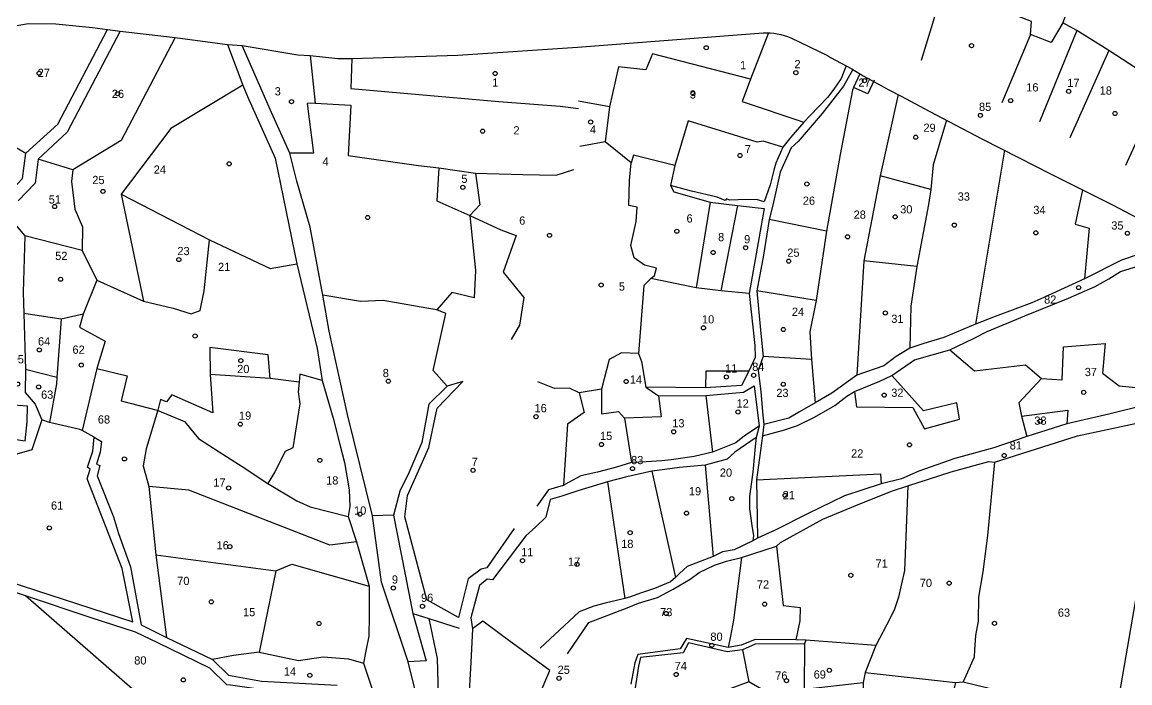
# Model space of a CAD drawing. Extents: x 176571 to 180224, y 250857 to 253450.
# Drawn here: x 178014 to 178553, y 251609 to 251930 of the extents above; entities that cross this region are included whole.
import ezdxf
from ezdxf.enums import TextEntityAlignment as Align

# ---------------------------------------------------------------- set-up
doc = ezdxf.new("R2010")
doc.units = 0
for name, color, linetype in [('1602', 240, 'Continuous'), ('1603', 240, 'Continuous'), ('A_POINTS', 252, 'Continuous')]:
    doc.layers.add(name, color=color, linetype=linetype)
doc.styles.add('HEBTXT', font='hebtxt.shx')

# ---------------------------------------------------------------- blocks, each defined once
blk = doc.blocks.new('1603')
at = {"layer": 'A_POINTS'}
blk.add_circle((0, 0), 0.25, dxfattribs=at)
at = {"style": 'HEBTXT'}
blk.add_attdef('PARCEL_NUM', text='', height=2, dxfattribs=at).set_placement((0, 1), align=Align.CENTER)
at = {"style": 'HEBTXT', "flags": 1}
blk.add_attdef('LOT_NUM', text='', height=2, dxfattribs=at).set_placement((0, -2.5), align=Align.CENTER)

msp = doc.modelspace()

# ---------------------------------------------------------------- linework, layer by layer
at = {"layer": '1602'}
for points in [[(178484.18, 251956.4), (178499.11, 251947.49), (178509.56, 251942.37), (178515.98, 251939.21), (178523.16, 251937.49), (178520.53, 251930.03)], [(178504.84, 251924.23), (178505.33, 251930.7), (178462.47, 251947.41), (178451.54, 251911.72)], [(177838.79, 251940.24), (177848.42, 251937.84), (177891.9, 251928.83), (177936.85, 251920.27), (177940.24, 251919.24), (177949.07, 251917.88), (177959.01, 251919.13), (177994.15, 251925.14), (178003.91, 251927.44), (178017.01, 251929.58), (178030.39, 251929.44), (178048.27, 251927.73), (178055.48, 251926.79), (178061.65, 251925.97), (178088.41, 251922.84), (178113.85, 251919.46), (178121.05, 251918.96), (178148.15, 251914.38), (178154.21, 251914.02), (178167.57, 251912.61), (178174.38, 251912.6), (178226.04, 251914.24), (178284.34, 251918.14)], [(178006.19, 251845.79), (178014.15, 251854.16), (178015.68, 251866.56), (178031.38, 251880.62), (178055.48, 251926.79)], [(178061.65, 251925.97), (178035.9, 251876.78), (178021.71, 251863.59), (178020.29, 251851.91), (178011.94, 251843.34)], [(178585.27, 251844.74), (178597.77, 251885.03), (178570.8, 251897.24), (178568.85, 251899.2), (178556.38, 251907.68), (178542.91, 251916.5), (178527.37, 251926.19), (178520.53, 251930.03), (178514.89, 251920.39), (178504.84, 251924.23), (178490.88, 251891.04)], [(178527.37, 251926.19), (178509.15, 251881.73)], [(178088.41, 251922.84), (178062.23, 251872.64), (178038.62, 251858.44), (178021.71, 251863.59)], [(178377.33, 251925.12), (178368.48, 251902.53), (178364.51, 251891.6), (178394.53, 251881.67)], [(178113.85, 251919.46), (178121.34, 251899.66), (178123.72, 251894.06), (178137.07, 251864.09), (178147.64, 251812.69), (178157.49, 251771.33), (178160.02, 251755.84), (178165.34, 251737.48), (178168.39, 251725.35), (178170.91, 251715.86), (178173.15, 251702.55), (178173.55, 251694.38), (178172.66, 251689.51), (178176.66, 251677.25), (178182.96, 251655.67), (178182.89, 251640.99), (178182.7, 251631.32), (178181.24, 251624.21), (178180.08, 251618.11), (178185.2, 251603.07), (178185.99, 251598.9)], [(178228.48, 251551.57), (178217.47, 251552.85), (178206.65, 251599.77), (178201.81, 251618.74), (178188.85, 251657.55), (178184.54, 251689.98), (178172.31, 251739.31), (178163.35, 251779.83), (178160.29, 251797.32), (178154.1, 251830.51), (178147.73, 251852.93), (178144.23, 251866.55), (178135.28, 251886.34), (178121.05, 251918.96)], [(178542.91, 251916.5), (178523.97, 251874.05)], [(178154.21, 251914.02), (178156.67, 251890.9), (178152.62, 251890.65), (178155.83, 251866.49), (178144.23, 251866.55)], [(178174.38, 251912.6), (178173.99, 251898.08), (178245.97, 251891.73), (178275.79, 251889.4), (178284.87, 251888.19)], [(178368.48, 251902.53), (178320.85, 251914.81), (178317.54, 251907.05), (178304.31, 251908.57), (178299.91, 251889.04), (178284.84, 251891.87)], [(178415.07, 251909.03), (178412.63, 251902.9), (178409.13, 251897.62), (178406.06, 251893.68), (178397.64, 251884.78), (178394.53, 251881.67), (178388.15, 251874.38), (178384.24, 251869.4), (178380.93, 251861.64), (178379.85, 251858.26), (178378.02, 251851.13), (178375.21, 251842.82), (178371.51, 251843.91), (178362.45, 251843.75), (178358.34, 251843.62), (178356.76, 251844.29), (178356.2, 251843.47), (178352.33, 251845.17), (178339.75, 251848.05), (178329.5, 251850.78), (178331.25, 251847.65), (178348.9, 251842.73), (178362.17, 251840.96), (178375.12, 251839.54), (178367.84, 251798.2), (178370.67, 251772.83), (178370.78, 251767.09), (178367.78, 251760.34), (178364.14, 251753.41), (178346.56, 251752.28), (178317.49, 251752.59), (178323.73, 251748.39), (178346.84, 251748.51), (178365.13, 251750.05), (178370.37, 251753.15), (178372.69, 251733.62), (178371.21, 251727.98), (178370.84, 251723.72), (178369.7, 251711.23), (178368.4, 251701.83), (178367.97, 251699.26), (178367.97, 251693.37), (178369.29, 251684.11), (178369.91, 251680.37), (178369.73, 251677.79)], [(178418.34, 251907.24), (178413.86, 251899.15), (178403.46, 251885.9), (178391.7, 251872.24), (178388.3, 251869.13), (178382.95, 251857.3), (178379.44, 251841.2), (178377.56, 251834.26), (178374.89, 251816.78), (178371.58, 251799.49), (178373.46, 251780.25), (178374.77, 251767.58), (178372.24, 251760.76), (178373.53, 251750.45), (178374.39, 251740.59), (178374.96, 251734.34)], [(178421.76, 251905.22), (178418.59, 251898.44), (178418.25, 251897.27), (178412.15, 251865.92), (178405.49, 251828.55), (178400.5, 251794.69), (178397.46, 251779.53), (178398.24, 251766.11), (178400.08, 251744.87)], [(178121.34, 251899.66), (178086.38, 251878.6), (178062.22, 251846.47), (178105.11, 251824.26), (178134.61, 251810.41), (178147.64, 251812.69)], [(178428.74, 251902.02), (178425.58, 251895.33), (178418.59, 251898.44)], [(178568.85, 251899.2), (178551.09, 251860.58)], [(178440.36, 251895.07), (178431.69, 251855.41), (178423.62, 251814.04), (178420.35, 251758.33)], [(178156.67, 251890.9), (178174.02, 251889.92), (178172.58, 251865.4), (178206.91, 251860.57), (178216.81, 251859.36), (178234.67, 251856.82), (178257.66, 251856.06), (178273.89, 251855.82), (178282.45, 251858.49)], [(178299.91, 251889.04), (178297.79, 251872.08)], [(178464.02, 251882.56), (178457.45, 251860.79), (178456.26, 251848.82), (178455.2, 251841.55), (178449.48, 251811.33), (178446.58, 251792.07), (178446.05, 251771.61)], [(178384.24, 251869.4), (178374.69, 251872.31), (178371.69, 251871.83), (178338.11, 251882.31), (178331.63, 251860.45), (178311.53, 251865.49), (178310.37, 251861.88), (178297.79, 251872.08), (178285.44, 251869.81)], [(177999.04, 251876.26), (178015.68, 251866.56)], [(178492.19, 251867.93), (178478.04, 251783.27)], [(178367.84, 251798.2), (178354.12, 251799.54), (178342.09, 251801), (178320, 251805.41), (178321.75, 251807), (178322.78, 251810.54), (178316.92, 251812), (178311.96, 251815.54), (178310.3, 251821.63), (178312.89, 251833.17), (178313.38, 251840.26), (178309.32, 251840.98), (178309.66, 251853.17), (178310.37, 251861.88)], [(178038.62, 251858.44), (178038.05, 251852.79), (178039.55, 251839.31), (178043.38, 251830.65), (178043.21, 251819.12), (178015.22, 251826.32)], [(178234.67, 251856.82), (178236.7, 251841.42), (178231.95, 251836.18), (178234.64, 251809.37), (178233.96, 251796.08), (178223.06, 251798.6), (178215.77, 251790.28)], [(178216.81, 251859.36), (178215.8, 251843.37), (178231.95, 251836.18), (178247.03, 251829.16), (178254.45, 251826.36), (178248.15, 251808.54), (178258.18, 251796.27), (178256.09, 251782.81), (178251.97, 251775.73)], [(178331.63, 251860.45), (178329.5, 251850.78)], [(178456.26, 251848.82), (178431.69, 251855.41)], [(178062.22, 251846.47), (178073, 251794.49), (178087.4, 251791.07), (178096.19, 251788.24), (178100.64, 251789.92), (178102.55, 251799.53), (178105.11, 251824.26)], [(178530.07, 251848.69), (178526.58, 251831.87), (178533.38, 251830.04), (178531.11, 251805.36)], [(178348.9, 251842.73), (178342.09, 251801)], [(178362.17, 251840.96), (178354.12, 251799.54)], [(178405.49, 251828.55), (178377.56, 251834.26)], [(178008.77, 251833.9), (178015.22, 251826.32), (178014.39, 251798.62), (178014.82, 251788.37), (178015.5, 251761.16), (178015.35, 251750.04), (178020.28, 251744.31), (178023.6, 251736.66), (178018.7, 251722), (178011.37, 251719.95)], [(178043.21, 251819.12), (178050.34, 251804.73), (178073, 251794.49)], [(178556.73, 251816.98), (178549.15, 251814.41), (178531.11, 251805.36), (178511.32, 251796.2), (178505.49, 251793.68), (178487.65, 251787.01), (178478.04, 251783.27), (178462.71, 251776.68), (178452.83, 251773.8), (178446.05, 251771.61), (178439.39, 251767.45), (178433.51, 251762.99), (178420.35, 251758.33), (178408.16, 251749.7), (178400.08, 251744.87), (178392.42, 251740.57), (178387.24, 251737.46), (178374.96, 251734.34), (178374.41, 251728.87), (178384.52, 251731.69), (178391.34, 251733.97), (178399.75, 251737.9), (178409.56, 251743.56), (178415.41, 251748.24), (178419.11, 251750.43), (178431.42, 251755.42), (178437.39, 251758.26), (178448.38, 251765.87), (178465.59, 251770.82), (178477.04, 251776.22), (178483.66, 251779.68), (178502.09, 251787.25), (178523.36, 251795.98), (178536.25, 251801.63), (178543.03, 251805.37), (178548.66, 251808.82), (178557.61, 251811.62)], [(178449.48, 251811.33), (178423.62, 251814.04)], [(178050.34, 251804.73), (178043.71, 251788.06), (178032.87, 251785.7), (178014.82, 251788.37)], [(178320, 251805.41), (178316.6, 251802.07), (178314.06, 251768.97), (178315.41, 251765.12), (178317.49, 251752.59)], [(178220.88, 251753.03), (178214.12, 251760.62), (178220.21, 251788.48), (178215.77, 251790.28), (178210.93, 251791.01), (178189.76, 251794.82), (178178.71, 251794.32), (178160.29, 251797.32)], [(178400.5, 251794.69), (178371.58, 251799.49)], [(178032.87, 251785.7), (178030.84, 251757.35), (178030.74, 251754.14), (178027.33, 251735.31)], [(178043.71, 251788.06), (178041.84, 251781.79), (178054.3, 251775.03), (178050.37, 251761.67), (178065.08, 251758.08), (178062.22, 251745.86), (178079.72, 251741.43), (178092.95, 251735.79), (178099.72, 251727.56), (178109.92, 251721.12), (178121.02, 251713.91), (178133.5, 251705.63), (178147.73, 251697.18), (178154.23, 251694.29), (178172.66, 251689.51)], [(178134.76, 251756.81), (178133.65, 251768.39), (178105.34, 251771.86), (178105.52, 251758.66)], [(178465.59, 251770.82), (178477.56, 251760.49), (178502.38, 251763.47), (178510.13, 251756.85), (178499.12, 251744.98), (178500.45, 251738.49), (178503.08, 251728.6)], [(178510.13, 251756.85), (178520.22, 251756.16), (178520.89, 251772.19), (178541.16, 251773.87), (178539.86, 251759.45), (178548.03, 251753.26), (178585.51, 251749.5)], [(178314.06, 251768.97), (178305.79, 251769.27), (178299.65, 251765.96), (178295.99, 251751.57), (178296.03, 251739.6), (178304.3, 251740.73), (178307.16, 251737.46)], [(178398.24, 251766.11), (178374.77, 251767.58)], [(178030.84, 251757.35), (178015.5, 251761.16)], [(178050.37, 251761.67), (178043.11, 251731.42)], [(178148.83, 251755), (178134.76, 251756.81), (178105.52, 251758.66), (178106.85, 251740), (178086.82, 251748.83), (178084.3, 251745.49), (178081.26, 251746.56), (178080.01, 251741.38), (178074.4, 251722.54), (178072.84, 251714.26), (178075.59, 251704.24), (178079.02, 251670.98), (178084.3, 251630.71)], [(178160.02, 251755.84), (178149.17, 251758.87), (178148.83, 251755), (178148.27, 251750.33), (178149.21, 251744.47), (178145.66, 251723), (178142, 251721.17), (178136.88, 251711.36), (178133.5, 251705.63)], [(178367.78, 251760.34), (178346.72, 251760.3), (178346.56, 251752.28)], [(178253.41, 251683.75), (178240.13, 251664.57), (178237.37, 251663.98), (178231.12, 251659.22), (178226.34, 251640.45), (178210.88, 251649.03), (178200.18, 251689.48), (178201.61, 251699.74), (178208.77, 251716.25), (178212, 251723.17), (178215.94, 251742.36), (178228.47, 251755.32), (178220.88, 251753.03), (178211.98, 251744.26), (178208.58, 251725.69), (178202.18, 251710.9), (178197.85, 251701.89), (178194.75, 251690.26), (178204.17, 251642.31), (178211.92, 251639.95), (178226.73, 251635.18)], [(178295.99, 251751.57), (178285.16, 251749.82), (178280.4, 251752.02), (178273.17, 251751.98), (178265.07, 251755.13)], [(178419.11, 251750.43), (178420.17, 251743.02), (178447.51, 251742.74), (178453.28, 251732.34), (178470.25, 251736.95), (178469.01, 251744.87), (178452.79, 251740.97), (178437.39, 251758.26)], [(178578.37, 251748.18), (178542.96, 251739.4), (178522.46, 251734.63), (178503.08, 251728.6), (178486.95, 251722.98), (178467.97, 251717.84), (178450.48, 251711.61), (178442.02, 251707.99), (178432.11, 251705.42), (178414.31, 251699.61), (178396.33, 251690.91), (178380.81, 251683.14), (178371.95, 251678.99), (178369.73, 251677.79), (178360.51, 251673.39), (178354.86, 251672.39), (178350.33, 251670.13), (178337.67, 251665.17), (178334.14, 251662.05), (178331.99, 251659.8), (178329.63, 251657.84), (178321.86, 251654.6), (178314.91, 251652.25), (178310.14, 251650.53), (178307.41, 251649.7), (178297.85, 251647.31), (178292.25, 251645.96), (178285.16, 251643.21), (178266.05, 251625.52)], [(178285.16, 251749.82), (178287.58, 251740.15), (178279.45, 251734.62), (178277.54, 251704.8)], [(178323.73, 251748.39), (178324.96, 251738.11), (178307.16, 251737.46), (178310.55, 251715.82)], [(178346.84, 251748.51), (178350.04, 251720.96)], [(178009.94, 251727.31), (178015.44, 251726.43), (178016.41, 251735.66), (178016.58, 251743.37), (178007.64, 251744)], [(178593.31, 251742.37), (178592.87, 251737.54), (178584.99, 251715.23), (178583.55, 251703.58), (178562.02, 251695.91), (178555.8, 251648.07), (178544.34, 251581.3), (178538.33, 251546.03), (178528.97, 251501.65), (178525.09, 251483.7), (178525.58, 251481.43), (178525.53, 251474.02), (178525.27, 251469.02), (178524.62, 251463.3), (178522.47, 251450)], [(178500.45, 251738.49), (178522.95, 251741.4), (178522.46, 251734.63)], [(178049, 251728.2), (178043.11, 251731.42), (178041.96, 251732.01), (178027.33, 251735.31), (178023.6, 251736.66)], [(178372.69, 251733.62), (178365.53, 251728.93), (178361.36, 251725.44), (178350.04, 251720.96), (178341.03, 251718.83), (178329.95, 251717.14), (178325.39, 251716.7), (178317.68, 251716.22), (178310.55, 251715.82), (178303.25, 251713.65), (178294.07, 251711.19), (178285.98, 251709.32), (178279.96, 251706.07), (178277.39, 251704.72), (178270.18, 251702.57), (178264.54, 251694.56)], [(178279.37, 251622.67), (178289.83, 251637.89), (178308.41, 251645.15), (178314.02, 251647.37), (178323.27, 251650.08), (178330.83, 251654.22), (178339.1, 251659.05), (178343.56, 251662.37), (178351.07, 251665.85), (178356.81, 251667.86), (178364.07, 251669.56), (178381.26, 251675.13), (178383.17, 251676.97), (178403.72, 251688.21), (178419.79, 251694.92), (178437.1, 251701.88), (178445.07, 251704.58), (178466.28, 251711.41), (178479.13, 251714.93), (178484.6, 251716.41), (178487.26, 251716.01), (178527.66, 251728.86), (178565.76, 251736.95)], [(178000.35, 251660.19), (178067.85, 251638.28), (178062.67, 251664.25), (178045.56, 251707.88), (178047.11, 251712.6), (178045.82, 251713.6), (178048.31, 251721.34), (178049, 251728.2), (178052.63, 251726.09), (178051.92, 251720.89), (178050.13, 251715.09), (178051.82, 251714.39), (178050.45, 251709.35), (178058.38, 251689.45), (178060.86, 251681.36), (178066.64, 251665.05), (178071.93, 251636.91), (178084.3, 251630.71), (178106.67, 251619.92), (178114.48, 251612.36), (178130.41, 251609.4), (178167.3, 251607.51)], [(178371.21, 251727.98), (178360.95, 251720.87), (178357.23, 251717.47), (178346.48, 251714.57), (178333.89, 251713.49), (178326.8, 251712.46), (178320.46, 251711.67), (178308.4, 251708.89), (178298.87, 251706.41), (178284.46, 251702.15), (178276.61, 251699.42), (178271.01, 251697.81), (178268.9, 251689.22), (178263.99, 251684.48), (178259.21, 251680.15)], [(178374.41, 251728.87), (178371.44, 251707.5), (178371.95, 251678.99)], [(178487.26, 251716.01), (178483.94, 251680.26), (178481.69, 251662.7), (178479.47, 251650.36), (178479.43, 251638.62), (178478.02, 251631.67), (178477.6, 251624.71), (178477.46, 251621.11), (178474.87, 251615.31), (178472.07, 251609.09), (178512.75, 251599.23), (178499.45, 251553.46), (178493.41, 251516.46), (178485.08, 251452.43), (178484.69, 251450)], [(178320.46, 251711.67), (178331.99, 251659.8)], [(178346.48, 251714.57), (178350.33, 251670.13)], [(178371.44, 251707.5), (178431.83, 251710.33), (178432.11, 251705.42)], [(178298.87, 251706.41), (178307.41, 251649.7)], [(178176.66, 251677.25), (178163.69, 251675.58), (178095.17, 251702.47), (178075.59, 251704.24)], [(178445.07, 251704.58), (178443.52, 251663.32), (178440.52, 251650.36), (178438.69, 251644.44), (178436.47, 251640.1), (178429.47, 251626.74), (178424.28, 251613.63), (178468.38, 251608.79), (178472.07, 251609.09)], [(178194.75, 251690.26), (178184.54, 251689.98)], [(178259.21, 251680.15), (178242.98, 251658.73), (178240.38, 251658.99), (178236.67, 251655.95), (178232.3, 251640.25), (178233.2, 251634.84)], [(178381.26, 251675.13), (178384.37, 251646.25), (178392.72, 251645.28), (178392.59, 251638.7), (178390.59, 251629.56)], [(178079.02, 251670.98), (178137.39, 251663.08), (178145.18, 251666.32), (178182.96, 251655.67)], [(178364.07, 251669.56), (178360.31, 251639.16), (178358.82, 251631.39), (178357.72, 251625.84)], [(178137.39, 251663.08), (178129.38, 251623.54), (178116.76, 251621.92), (178106.67, 251619.92)], [(178123.11, 251497.31), (178123.4, 251499.18), (178135.95, 251501.44), (178137.39, 251499.29), (178148.65, 251522.35), (178162.26, 251537.91), (178173.75, 251547.15), (178173.94, 251557.56), (178174.67, 251560.84), (178178.3, 251581.81), (178176.3, 251596.44), (178176.36, 251598.09), (178166.52, 251603.02), (178130.12, 251605.33), (178115.33, 251607.45), (178113.56, 251607.62), (178105.3, 251615.67), (178079.97, 251628.13), (178069.21, 251633.32), (178047.61, 251640.26), (178015.6, 251650.94), (177991.31, 251659.04)], [(178098.06, 251519.85), (178110.45, 251543.1), (178120.75, 251559.29), (178015.6, 251650.94)], [(178204.17, 251642.31), (178210.57, 251619.3), (178201.81, 251618.74)], [(178211.92, 251639.95), (178216.01, 251620.46), (178216.66, 251597.45), (178217.47, 251552.85)], [(178233.2, 251634.84), (178232.34, 251618.52), (178231.17, 251598.62), (178231.01, 251592.37), (178234.75, 251574.47), (178235.19, 251565.64), (178234.4, 251547.4), (178233.79, 251537.71), (178235.88, 251528.82), (178241.76, 251517.24), (178252.64, 251510.64), (178249.8, 251540.89), (178255.72, 251579.26), (178270.81, 251614.61), (178248.44, 251630.96), (178238.23, 251638.68), (178233.2, 251634.84)], [(178429.47, 251626.74), (178395.39, 251629.34), (178390.59, 251629.56), (178370.84, 251629.74), (178364.01, 251626.86), (178357.72, 251625.84), (178337.35, 251630.17), (178334.32, 251625.17), (178313.65, 251622.46), (178312.29, 251618.25), (178310.25, 251607.93)], [(178395.39, 251629.34), (178394.75, 251627.54), (178394.66, 251605.5), (178423.35, 251608.71)], [(178394.75, 251627.54), (178370.83, 251627.45), (178364.7, 251624.61), (178357.11, 251623.62), (178338.42, 251628.04), (178335.72, 251623.26), (178315.02, 251620.97), (178314.01, 251616.69), (178312.44, 251606.14)], [(178364.7, 251624.61), (178367.7, 251609.11)], [(178129.38, 251623.54), (178148.48, 251619.47), (178160.53, 251621.21), (178172.88, 251620.2), (178180.08, 251618.11)], [(178424.28, 251613.63), (178423.35, 251608.71), (178423.8, 251589.6), (178419.59, 251585.8), (178417.31, 251570.59), (178432.47, 251566.78), (178435.26, 251563.13), (178447.85, 251562.97), (178455.07, 251561.42)], [(178402.51, 251579.55), (178386.41, 251577.52), (178381.11, 251594.25), (178375.03, 251604.91), (178367.7, 251609.11), (178353.24, 251603.79), (178338.41, 251602.02), (178324.39, 251596.42)], [(178468.38, 251608.79), (178465.78, 251597.89), (178462.29, 251584.04), (178456.61, 251567.19), (178455.07, 251561.42), (178447.31, 251529.54), (178443.15, 251504.06), (178440.92, 251499.16), (178442.01, 251497.77), (178441.27, 251496), (178442.64, 251491.04), (178439.49, 251484.93), (178437.08, 251483.45), (178431.91, 251456.76), (178430.14, 251450)]]:
    msp.add_lwpolyline(points, dxfattribs=at)
msp.add_lwpolyline([(178284.34, 251918.14), (178374.65, 251925.05, -0.126388), (178388.16, 251922.65), (178406, 251914.01), (178407.39, 251913.17), (178417.88, 251907.52), (178423.44, 251904.23), (178435.9, 251897.41), (178441.84, 251894.29), (178455.52, 251887.03), (178481.13, 251873.56), (178499.31, 251864.3), (178514.56, 251856.4), (178542.78, 251842.37), (178545, 251841.2), (178556.72, 251835.09, 0.046281)], format="xyb", dxfattribs=at)

# ---------------------------------------------------------------- block references
at = {"layer": '1603'}
ref = msp.add_blockref('1603', (178476.13, 251918.89), dxfattribs=dict(at, xscale=4, yscale=4, zscale=4))
ref.add_attrib('PARCEL_NUM', '15', (178478.33, 251933.19), dxfattribs={"layer": '0', "height": 4, "style": 'HEBTXT'})
ref = msp.add_blockref('1603', (178346.97, 251917.85), dxfattribs=dict(at, xscale=4, yscale=4, zscale=4))
ref.add_attrib('PARCEL_NUM', '1', (178363.45, 251907.36), dxfattribs={"layer": '0', "height": 4, "style": 'HEBTXT'})
ref = msp.add_blockref('1603', (178390.62, 251905.72), dxfattribs=dict(at, xscale=4, yscale=4, zscale=4))
ref.add_attrib('PARCEL_NUM', '2', (178389.93, 251907.88), dxfattribs={"layer": '0', "height": 4, "style": 'HEBTXT'})
ref = msp.add_blockref('1603', (178022.23, 251905.43), dxfattribs=dict(at, xscale=4, yscale=4, zscale=4))
ref.add_attrib('PARCEL_NUM', '27', (178021.51, 251903.62), dxfattribs={"layer": '0', "height": 4, "style": 'HEBTXT'})
ref = msp.add_blockref('1603', (178244.22, 251905.31), dxfattribs=dict(at, xscale=4, yscale=4, zscale=4))
ref.add_attrib('PARCEL_NUM', '1', (178242.8, 251898.9), dxfattribs={"layer": '0', "height": 4, "style": 'HEBTXT'})
ref = msp.add_blockref('1603', (178424.03, 251901.83), dxfattribs=dict(at, xscale=4, yscale=4, zscale=4))
ref.add_attrib('PARCEL_NUM', '27', (178421.05, 251898.89), dxfattribs={"layer": '0', "height": 4, "style": 'HEBTXT'})
ref = msp.add_blockref('1603', (178495.18, 251892.11), dxfattribs=dict(at, xscale=4, yscale=4, zscale=4))
ref.add_attrib('PARCEL_NUM', '16', (178502.76, 251896.57), dxfattribs={"layer": '0', "height": 4, "style": 'HEBTXT'})
ref = msp.add_blockref('1603', (178523.43, 251896.63), dxfattribs=dict(at, xscale=4, yscale=4, zscale=4))
ref.add_attrib('PARCEL_NUM', '17', (178522.74, 251898.79), dxfattribs={"layer": '0', "height": 4, "style": 'HEBTXT'})
ref = msp.add_blockref('1603', (178545.98, 251885.83), dxfattribs=dict(at, xscale=4, yscale=4, zscale=4))
ref.add_attrib('PARCEL_NUM', '18', (178538.52, 251895.02), dxfattribs={"layer": '0', "height": 4, "style": 'HEBTXT'})
ref = msp.add_blockref('1603', (178060.42, 251895.44), dxfattribs=dict(at, xscale=4, yscale=4, zscale=4))
ref.add_attrib('PARCEL_NUM', '26', (178057.6, 251893.39), dxfattribs={"layer": '0', "height": 4, "style": 'HEBTXT'})
ref = msp.add_blockref('1603', (178145.09, 251891.61), dxfattribs=dict(at, xscale=4, yscale=4, zscale=4))
ref.add_attrib('PARCEL_NUM', '3', (178136.88, 251894.64), dxfattribs={"layer": '0', "height": 4, "style": 'HEBTXT'})
ref = msp.add_blockref('1603', (178340.48, 251895.57), dxfattribs=dict(at, xscale=4, yscale=4, zscale=4))
ref.add_attrib('PARCEL_NUM', '3', (178338.96, 251893.13), dxfattribs={"layer": '0', "height": 4, "style": 'HEBTXT'})
ref = msp.add_blockref('1603', (178480.46, 251884.91), dxfattribs=dict(at, xscale=4, yscale=4, zscale=4))
ref.add_attrib('PARCEL_NUM', '85', (178479.77, 251887.07), dxfattribs={"layer": '0', "height": 4, "style": 'HEBTXT'})
ref = msp.add_blockref('1603', (178290.69, 251881.69), dxfattribs=dict(at, xscale=4, yscale=4, zscale=4))
ref.add_attrib('PARCEL_NUM', '4', (178290.36, 251876.1), dxfattribs={"layer": '0', "height": 4, "style": 'HEBTXT'})
ref = msp.add_blockref('1603', (178238.09, 251877.22), dxfattribs=dict(at, xscale=4, yscale=4, zscale=4))
ref.add_attrib('PARCEL_NUM', '2', (178253.12, 251875.64), dxfattribs={"layer": '0', "height": 4, "style": 'HEBTXT'})
ref = msp.add_blockref('1603', (178448.98, 251874.28), dxfattribs=dict(at, xscale=4, yscale=4, zscale=4))
ref.add_attrib('PARCEL_NUM', '29', (178452.72, 251876.91), dxfattribs={"layer": '0', "height": 4, "style": 'HEBTXT'})
ref = msp.add_blockref('1603', (178363.42, 251865.38), dxfattribs=dict(at, xscale=4, yscale=4, zscale=4))
ref.add_attrib('PARCEL_NUM', '7', (178365.78, 251866.52), dxfattribs={"layer": '0', "height": 4, "style": 'HEBTXT'})
ref = msp.add_blockref('1603', (178114.74, 251861.31), dxfattribs=dict(at, xscale=4, yscale=4, zscale=4))
ref.add_attrib('PARCEL_NUM', '24', (178078, 251856.53), dxfattribs={"layer": '0', "height": 4, "style": 'HEBTXT'})
ref = msp.add_blockref('1603', (178182.16, 251835.2), dxfattribs=dict(at, xscale=4, yscale=4, zscale=4))
ref.add_attrib('PARCEL_NUM', '4', (178160.14, 251860.46), dxfattribs={"layer": '0', "height": 4, "style": 'HEBTXT'})
ref = msp.add_blockref('1603', (178228.46, 251849.89), dxfattribs=dict(at, xscale=4, yscale=4, zscale=4))
ref.add_attrib('PARCEL_NUM', '5', (178227.76, 251852.05), dxfattribs={"layer": '0', "height": 4, "style": 'HEBTXT'})
ref = msp.add_blockref('1603', (178053.31, 251847.9), dxfattribs=dict(at, xscale=4, yscale=4, zscale=4))
ref.add_attrib('PARCEL_NUM', '25', (178048.1, 251851.46), dxfattribs={"layer": '0', "height": 4, "style": 'HEBTXT'})
ref = msp.add_blockref('1603', (178395.93, 251851.52), dxfattribs=dict(at, xscale=4, yscale=4, zscale=4))
ref.add_attrib('PARCEL_NUM', '26', (178393.99, 251841.38), dxfattribs={"layer": '0', "height": 4, "style": 'HEBTXT'})
ref = msp.add_blockref('1603', (178029.74, 251840.52), dxfattribs=dict(at, xscale=4, yscale=4, zscale=4))
ref.add_attrib('PARCEL_NUM', '51', (178026.89, 251841.99), dxfattribs={"layer": '0', "height": 4, "style": 'HEBTXT'})
ref = msp.add_blockref('1603', (178467.74, 251831.48), dxfattribs=dict(at, xscale=4, yscale=4, zscale=4))
ref.add_attrib('PARCEL_NUM', '33', (178469.38, 251843.39), dxfattribs={"layer": '0', "height": 4, "style": 'HEBTXT'})
ref = msp.add_blockref('1603', (178438.96, 251835.52), dxfattribs=dict(at, xscale=4, yscale=4, zscale=4))
ref.add_attrib('PARCEL_NUM', '30', (178441.39, 251837.18), dxfattribs={"layer": '0', "height": 4, "style": 'HEBTXT'})
ref = msp.add_blockref('1603', (178507.43, 251827.72), dxfattribs=dict(at, xscale=4, yscale=4, zscale=4))
ref.add_attrib('PARCEL_NUM', '34', (178506.19, 251836.85), dxfattribs={"layer": '0', "height": 4, "style": 'HEBTXT'})
ref = msp.add_blockref('1603', (178270.66, 251826.47), dxfattribs=dict(at, xscale=4, yscale=4, zscale=4))
ref.add_attrib('PARCEL_NUM', '6', (178255.91, 251831.72), dxfattribs={"layer": '0', "height": 4, "style": 'HEBTXT'})
ref = msp.add_blockref('1603', (178332.68, 251828.49), dxfattribs=dict(at, xscale=4, yscale=4, zscale=4))
ref.add_attrib('PARCEL_NUM', '6', (178337.38, 251832.71), dxfattribs={"layer": '0', "height": 4, "style": 'HEBTXT'})
ref = msp.add_blockref('1603', (178415.77, 251825.76), dxfattribs=dict(at, xscale=4, yscale=4, zscale=4))
ref.add_attrib('PARCEL_NUM', '28', (178418.73, 251834.6), dxfattribs={"layer": '0', "height": 4, "style": 'HEBTXT'})
ref = msp.add_blockref('1603', (178552.01, 251827.52), dxfattribs=dict(at, xscale=4, yscale=4, zscale=4))
ref.add_attrib('PARCEL_NUM', '35', (178544.17, 251829.3), dxfattribs={"layer": '0', "height": 4, "style": 'HEBTXT'})
ref = msp.add_blockref('1603', (178350.36, 251818.15), dxfattribs=dict(at, xscale=4, yscale=4, zscale=4))
ref.add_attrib('PARCEL_NUM', '8', (178352.76, 251823.64), dxfattribs={"layer": '0', "height": 4, "style": 'HEBTXT'})
ref = msp.add_blockref('1603', (178366.12, 251820.46), dxfattribs=dict(at, xscale=4, yscale=4, zscale=4))
ref.add_attrib('PARCEL_NUM', '9', (178365.42, 251822.62), dxfattribs={"layer": '0', "height": 4, "style": 'HEBTXT'})
ref = msp.add_blockref('1603', (178032.65, 251805.12), dxfattribs=dict(at, xscale=4, yscale=4, zscale=4))
ref.add_attrib('PARCEL_NUM', '52', (178030.06, 251814.51), dxfattribs={"layer": '0', "height": 4, "style": 'HEBTXT'})
ref = msp.add_blockref('1603', (178090.23, 251814.7), dxfattribs=dict(at, xscale=4, yscale=4, zscale=4))
ref.add_attrib('PARCEL_NUM', '23', (178089.54, 251816.86), dxfattribs={"layer": '0', "height": 4, "style": 'HEBTXT'})
ref = msp.add_blockref('1603', (178387.14, 251813.91), dxfattribs=dict(at, xscale=4, yscale=4, zscale=4))
ref.add_attrib('PARCEL_NUM', '25', (178386.45, 251816.07), dxfattribs={"layer": '0', "height": 4, "style": 'HEBTXT'})
ref = msp.add_blockref('1603', (178098.15, 251777.49), dxfattribs=dict(at, xscale=4, yscale=4, zscale=4))
ref.add_attrib('PARCEL_NUM', '21', (178109.32, 251809.14), dxfattribs={"layer": '0', "height": 4, "style": 'HEBTXT'})
ref = msp.add_blockref('1603', (178295.82, 251802.31), dxfattribs=dict(at, xscale=4, yscale=4, zscale=4))
ref.add_attrib('PARCEL_NUM', '5', (178304.44, 251799.59), dxfattribs={"layer": '0', "height": 4, "style": 'HEBTXT'})
ref = msp.add_blockref('1603', (178528.26, 251801.07), dxfattribs=dict(at, xscale=4, yscale=4, zscale=4))
ref.add_attrib('PARCEL_NUM', '82', (178511.47, 251793.24), dxfattribs={"layer": '0', "height": 4, "style": 'HEBTXT'})
ref = msp.add_blockref('1603', (178384.54, 251780.66), dxfattribs=dict(at, xscale=4, yscale=4, zscale=4))
ref.add_attrib('PARCEL_NUM', '24', (178388.68, 251787.29), dxfattribs={"layer": '0', "height": 4, "style": 'HEBTXT'})
ref = msp.add_blockref('1603', (178345.62, 251781.44), dxfattribs=dict(at, xscale=4, yscale=4, zscale=4))
ref.add_attrib('PARCEL_NUM', '10', (178344.92, 251783.59), dxfattribs={"layer": '0', "height": 4, "style": 'HEBTXT'})
ref = msp.add_blockref('1603', (178434.18, 251788.7), dxfattribs=dict(at, xscale=4, yscale=4, zscale=4))
ref.add_attrib('PARCEL_NUM', '31', (178437.05, 251783.86), dxfattribs={"layer": '0', "height": 4, "style": 'HEBTXT'})
ref = msp.add_blockref('1603', (178022.33, 251770.71), dxfattribs=dict(at, xscale=4, yscale=4, zscale=4))
ref.add_attrib('PARCEL_NUM', '64', (178021.64, 251772.87), dxfattribs={"layer": '0', "height": 4, "style": 'HEBTXT'})
ref = msp.add_blockref('1603', (178042.71, 251763.33), dxfattribs=dict(at, xscale=4, yscale=4, zscale=4))
ref.add_attrib('PARCEL_NUM', '62', (178038.46, 251768.83), dxfattribs={"layer": '0', "height": 4, "style": 'HEBTXT'})
ref = msp.add_blockref('1603', (178011.76, 251754.08), dxfattribs=dict(at, xscale=4, yscale=4, zscale=4))
ref.add_attrib('PARCEL_NUM', '95', (178008.83, 251764.15), dxfattribs={"layer": '0', "height": 4, "style": 'HEBTXT'})
ref = msp.add_blockref('1603', (178120.41, 251765.45), dxfattribs=dict(at, xscale=4, yscale=4, zscale=4))
ref.add_attrib('PARCEL_NUM', '20', (178118.63, 251759.43), dxfattribs={"layer": '0', "height": 4, "style": 'HEBTXT'})
ref = msp.add_blockref('1603', (178370.06, 251758.32), dxfattribs=dict(at, xscale=4, yscale=4, zscale=4))
ref.add_attrib('PARCEL_NUM', '84', (178369.37, 251760.48), dxfattribs={"layer": '0', "height": 4, "style": 'HEBTXT'})
ref = msp.add_blockref('1603', (178192.24, 251755.5), dxfattribs=dict(at, xscale=4, yscale=4, zscale=4))
ref.add_attrib('PARCEL_NUM', '8', (178189.5, 251757.46), dxfattribs={"layer": '0', "height": 4, "style": 'HEBTXT'})
ref = msp.add_blockref('1603', (178356.81, 251757.51), dxfattribs=dict(at, xscale=4, yscale=4, zscale=4))
ref.add_attrib('PARCEL_NUM', '11', (178356.12, 251759.67), dxfattribs={"layer": '0', "height": 4, "style": 'HEBTXT'})
ref = msp.add_blockref('1603', (178530.75, 251750.06), dxfattribs=dict(at, xscale=4, yscale=4, zscale=4))
ref.add_attrib('PARCEL_NUM', '37', (178531.23, 251757.96), dxfattribs={"layer": '0', "height": 4, "style": 'HEBTXT'})
ref = msp.add_blockref('1603', (178021.97, 251752.69), dxfattribs=dict(at, xscale=4, yscale=4, zscale=4))
ref.add_attrib('PARCEL_NUM', '63', (178023.16, 251746.93), dxfattribs={"layer": '0', "height": 4, "style": 'HEBTXT'})
ref = msp.add_blockref('1603', (178307.99, 251755.34), dxfattribs=dict(at, xscale=4, yscale=4, zscale=4))
ref.add_attrib('PARCEL_NUM', '14', (178309.76, 251754.26), dxfattribs={"layer": '0', "height": 4, "style": 'HEBTXT'})
ref = msp.add_blockref('1603', (178384.48, 251753.98), dxfattribs=dict(at, xscale=4, yscale=4, zscale=4))
ref.add_attrib('PARCEL_NUM', '23', (178381.1, 251747.79), dxfattribs={"layer": '0', "height": 4, "style": 'HEBTXT'})
ref = msp.add_blockref('1603', (178433.58, 251748.69), dxfattribs=dict(at, xscale=4, yscale=4, zscale=4))
ref.add_attrib('PARCEL_NUM', '32', (178437.04, 251747.87), dxfattribs={"layer": '0', "height": 4, "style": 'HEBTXT'})
ref = msp.add_blockref('1603', (178264.08, 251738.22), dxfattribs=dict(at, xscale=4, yscale=4, zscale=4))
ref.add_attrib('PARCEL_NUM', '16', (178263.39, 251740.37), dxfattribs={"layer": '0', "height": 4, "style": 'HEBTXT'})
ref = msp.add_blockref('1603', (178362.42, 251740.49), dxfattribs=dict(at, xscale=4, yscale=4, zscale=4))
ref.add_attrib('PARCEL_NUM', '12', (178361.73, 251742.64), dxfattribs={"layer": '0', "height": 4, "style": 'HEBTXT'})
ref = msp.add_blockref('1603', (178063.75, 251717.63), dxfattribs=dict(at, xscale=4, yscale=4, zscale=4))
ref.add_attrib('PARCEL_NUM', '68', (178050.8, 251734.84), dxfattribs={"layer": '0', "height": 4, "style": 'HEBTXT'})
ref = msp.add_blockref('1603', (178120.18, 251734.56), dxfattribs=dict(at, xscale=4, yscale=4, zscale=4))
ref.add_attrib('PARCEL_NUM', '19', (178119.49, 251736.71), dxfattribs={"layer": '0', "height": 4, "style": 'HEBTXT'})
ref = msp.add_blockref('1603', (178331.15, 251730.84), dxfattribs=dict(at, xscale=4, yscale=4, zscale=4))
ref.add_attrib('PARCEL_NUM', '13', (178330.46, 251733), dxfattribs={"layer": '0', "height": 4, "style": 'HEBTXT'})
ref = msp.add_blockref('1603', (178509.55, 251735.95), dxfattribs=dict(at, xscale=4, yscale=4, zscale=4))
ref.add_attrib('PARCEL_NUM', '38', (178506.7, 251734.27), dxfattribs={"layer": '0', "height": 4, "style": 'HEBTXT'})
ref = msp.add_blockref('1603', (178295.96, 251724.66), dxfattribs=dict(at, xscale=4, yscale=4, zscale=4))
ref.add_attrib('PARCEL_NUM', '15', (178295.27, 251726.82), dxfattribs={"layer": '0', "height": 4, "style": 'HEBTXT'})
ref = msp.add_blockref('1603', (178492.03, 251719.29), dxfattribs=dict(at, xscale=4, yscale=4, zscale=4))
ref.add_attrib('PARCEL_NUM', '81', (178494.69, 251722.22), dxfattribs={"layer": '0', "height": 4, "style": 'HEBTXT'})
ref = msp.add_blockref('1603', (178445.91, 251724.5), dxfattribs=dict(at, xscale=4, yscale=4, zscale=4))
ref.add_attrib('PARCEL_NUM', '22', (178417.5, 251718.28), dxfattribs={"layer": '0', "height": 4, "style": 'HEBTXT'})
ref = msp.add_blockref('1603', (178158.87, 251716.89), dxfattribs=dict(at, xscale=4, yscale=4, zscale=4))
ref.add_attrib('PARCEL_NUM', '18', (178161.93, 251705.16), dxfattribs={"layer": '0', "height": 4, "style": 'HEBTXT'})
ref = msp.add_blockref('1603', (178233.46, 251712.06), dxfattribs=dict(at, xscale=4, yscale=4, zscale=4))
ref.add_attrib('PARCEL_NUM', '7', (178232.77, 251714.22), dxfattribs={"layer": '0', "height": 4, "style": 'HEBTXT'})
ref = msp.add_blockref('1603', (178311.09, 251712.91), dxfattribs=dict(at, xscale=4, yscale=4, zscale=4))
ref.add_attrib('PARCEL_NUM', '83', (178310.4, 251715.07), dxfattribs={"layer": '0', "height": 4, "style": 'HEBTXT'})
ref = msp.add_blockref('1603', (178359.42, 251698.26), dxfattribs=dict(at, xscale=4, yscale=4, zscale=4))
ref.add_attrib('PARCEL_NUM', '20', (178353.61, 251708.97), dxfattribs={"layer": '0', "height": 4, "style": 'HEBTXT'})
ref = msp.add_blockref('1603', (178114.47, 251703.46), dxfattribs=dict(at, xscale=4, yscale=4, zscale=4))
ref.add_attrib('PARCEL_NUM', '17', (178107, 251704.09), dxfattribs={"layer": '0', "height": 4, "style": 'HEBTXT'})
ref = msp.add_blockref('1603', (178337.39, 251691.19), dxfattribs=dict(at, xscale=4, yscale=4, zscale=4))
ref.add_attrib('PARCEL_NUM', '19', (178338.53, 251699.89), dxfattribs={"layer": '0', "height": 4, "style": 'HEBTXT'})
ref = msp.add_blockref('1603', (178385.38, 251699.86), dxfattribs=dict(at, xscale=4, yscale=4, zscale=4))
ref.add_attrib('PARCEL_NUM', '21', (178384.18, 251698), dxfattribs={"layer": '0', "height": 4, "style": 'HEBTXT'})
ref = msp.add_blockref('1603', (178027.17, 251684.02), dxfattribs=dict(at, xscale=4, yscale=4, zscale=4))
ref.add_attrib('PARCEL_NUM', '61', (178027.99, 251692.93), dxfattribs={"layer": '0', "height": 4, "style": 'HEBTXT'})
ref = msp.add_blockref('1603', (178178.37, 251690.72), dxfattribs=dict(at, xscale=4, yscale=4, zscale=4))
ref.add_attrib('PARCEL_NUM', '10', (178175.54, 251690.5), dxfattribs={"layer": '0', "height": 4, "style": 'HEBTXT'})
ref = msp.add_blockref('1603', (178309.93, 251681.72), dxfattribs=dict(at, xscale=4, yscale=4, zscale=4))
ref.add_attrib('PARCEL_NUM', '18', (178305.57, 251674.25), dxfattribs={"layer": '0', "height": 4, "style": 'HEBTXT'})
ref = msp.add_blockref('1603', (178115.07, 251674.92), dxfattribs=dict(at, xscale=4, yscale=4, zscale=4))
ref.add_attrib('PARCEL_NUM', '16', (178108.6, 251673.57), dxfattribs={"layer": '0', "height": 4, "style": 'HEBTXT'})
ref = msp.add_blockref('1603', (178257.55, 251668.08), dxfattribs=dict(at, xscale=4, yscale=4, zscale=4))
ref.add_attrib('PARCEL_NUM', '11', (178256.86, 251670.24), dxfattribs={"layer": '0', "height": 4, "style": 'HEBTXT'})
ref = msp.add_blockref('1603', (178284.07, 251666.26), dxfattribs=dict(at, xscale=4, yscale=4, zscale=4))
ref.add_attrib('PARCEL_NUM', '17', (178279.64, 251665.61), dxfattribs={"layer": '0', "height": 4, "style": 'HEBTXT'})
ref = msp.add_blockref('1603', (178417.36, 251660.93), dxfattribs=dict(at, xscale=4, yscale=4, zscale=4))
ref.add_attrib('PARCEL_NUM', '71', (178429.42, 251664.68), dxfattribs={"layer": '0', "height": 4, "style": 'HEBTXT'})
ref = msp.add_blockref('1603', (178106.06, 251648.03), dxfattribs=dict(at, xscale=4, yscale=4, zscale=4))
ref.add_attrib('PARCEL_NUM', '70', (178089.45, 251656.23), dxfattribs={"layer": '0', "height": 4, "style": 'HEBTXT'})
ref = msp.add_blockref('1603', (178194.65, 251654.75), dxfattribs=dict(at, xscale=4, yscale=4, zscale=4))
ref.add_attrib('PARCEL_NUM', '9', (178193.96, 251656.91), dxfattribs={"layer": '0', "height": 4, "style": 'HEBTXT'})
ref = msp.add_blockref('1603', (178375.38, 251646.88), dxfattribs=dict(at, xscale=4, yscale=4, zscale=4))
ref.add_attrib('PARCEL_NUM', '72', (178371.64, 251654.5), dxfattribs={"layer": '0', "height": 4, "style": 'HEBTXT'})
ref = msp.add_blockref('1603', (178465.24, 251657.12), dxfattribs=dict(at, xscale=4, yscale=4, zscale=4))
ref.add_attrib('PARCEL_NUM', '70', (178450.94, 251655.23), dxfattribs={"layer": '0', "height": 4, "style": 'HEBTXT'})
ref = msp.add_blockref('1603', (178208.82, 251645.86), dxfattribs=dict(at, xscale=4, yscale=4, zscale=4))
ref.add_attrib('PARCEL_NUM', '96', (178208.13, 251648.02), dxfattribs={"layer": '0', "height": 4, "style": 'HEBTXT'})
ref = msp.add_blockref('1603', (178158.44, 251637.47), dxfattribs=dict(at, xscale=4, yscale=4, zscale=4))
ref.add_attrib('PARCEL_NUM', '15', (178121.49, 251641.03), dxfattribs={"layer": '0', "height": 4, "style": 'HEBTXT'})
ref = msp.add_blockref('1603', (178327.47, 251642.35), dxfattribs=dict(at, xscale=4, yscale=4, zscale=4))
ref.add_attrib('PARCEL_NUM', '73', (178324.53, 251641.05), dxfattribs={"layer": '0', "height": 4, "style": 'HEBTXT'})
ref = msp.add_blockref('1603', (178487.3, 251637.54), dxfattribs=dict(at, xscale=4, yscale=4, zscale=4))
ref.add_attrib('PARCEL_NUM', '63', (178518.16, 251640.78), dxfattribs={"layer": '0', "height": 4, "style": 'HEBTXT'})
ref = msp.add_blockref('1603', (178349.69, 251626.89), dxfattribs=dict(at, xscale=4, yscale=4, zscale=4))
ref.add_attrib('PARCEL_NUM', '80', (178349, 251629.05), dxfattribs={"layer": '0', "height": 4, "style": 'HEBTXT'})
ref = msp.add_blockref('1603', (178092.39, 251610.02), dxfattribs=dict(at, xscale=4, yscale=4, zscale=4))
ref.add_attrib('PARCEL_NUM', '80', (178068.52, 251617.51), dxfattribs={"layer": '0', "height": 4, "style": 'HEBTXT'})
ref = msp.add_blockref('1603', (178332.32, 251612.66), dxfattribs=dict(at, xscale=4, yscale=4, zscale=4))
ref.add_attrib('PARCEL_NUM', '74', (178331.63, 251614.81), dxfattribs={"layer": '0', "height": 4, "style": 'HEBTXT'})
ref = msp.add_blockref('1603', (178154.01, 251612.25), dxfattribs=dict(at, xscale=4, yscale=4, zscale=4))
ref.add_attrib('PARCEL_NUM', '14', (178141.35, 251612.14), dxfattribs={"layer": '0', "height": 4, "style": 'HEBTXT'})
ref = msp.add_blockref('1603', (178275.32, 251610.78), dxfattribs=dict(at, xscale=4, yscale=4, zscale=4))
ref.add_attrib('PARCEL_NUM', '25', (178274.63, 251612.94), dxfattribs={"layer": '0', "height": 4, "style": 'HEBTXT'})
ref = msp.add_blockref('1603', (178386.05, 251609.65), dxfattribs=dict(at, xscale=4, yscale=4, zscale=4))
ref.add_attrib('PARCEL_NUM', '76', (178380.54, 251610.12), dxfattribs={"layer": '0', "height": 4, "style": 'HEBTXT'})
ref = msp.add_blockref('1603', (178406.9, 251614.68), dxfattribs=dict(at, xscale=4, yscale=4, zscale=4))
ref.add_attrib('PARCEL_NUM', '69', (178399.28, 251610.66), dxfattribs={"layer": '0', "height": 4, "style": 'HEBTXT'})

doc.saveas('drawing.dxf')
